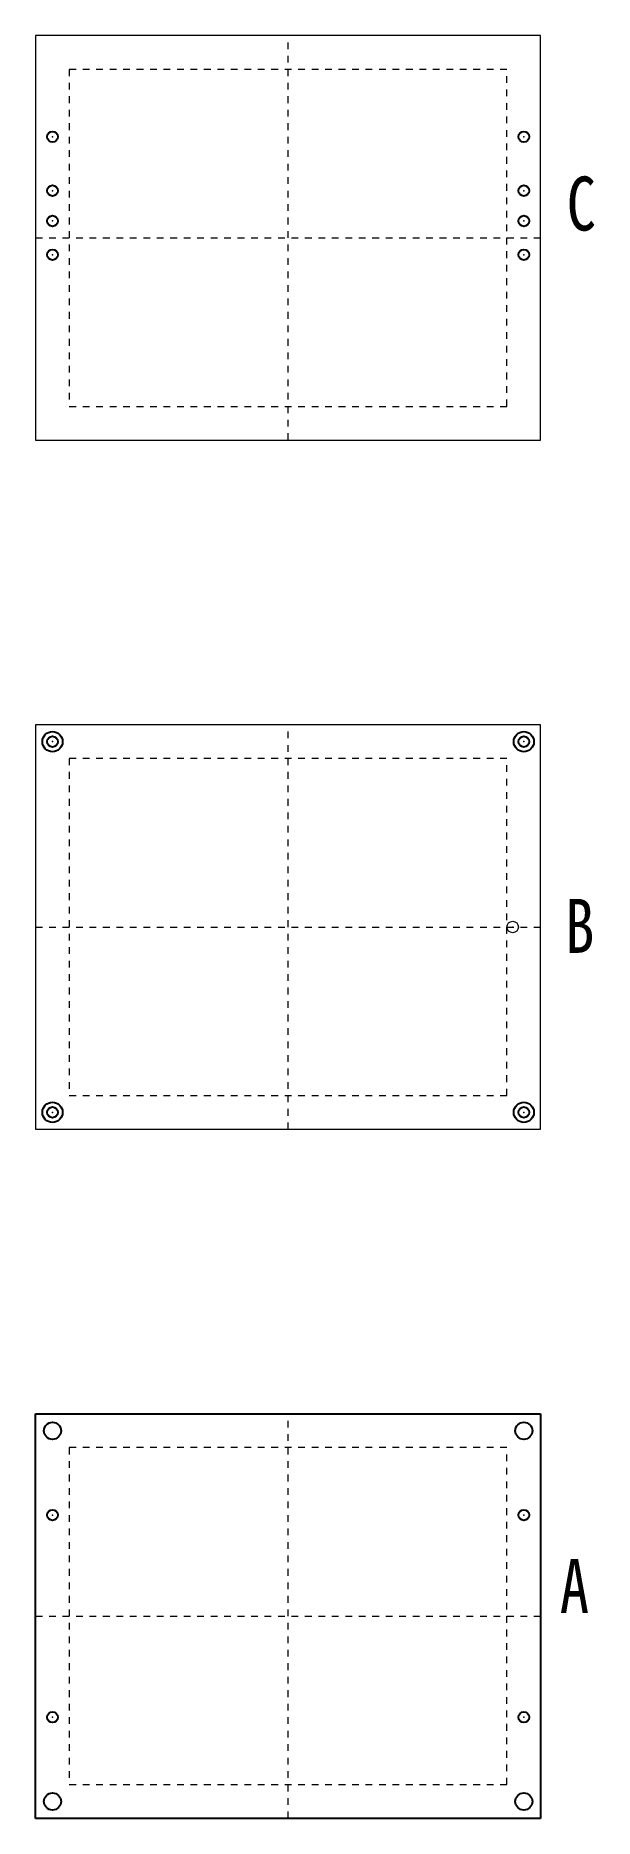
# Model space of a CAD drawing. Header units: millimetres. Extents: x 13 to 179, y 0 to 529.
import ezdxf

# ---------------------------------------------------------------- set-up
doc = ezdxf.new("R2010")
doc.units = ezdxf.units.MM
doc.header["$LTSCALE"] = 20
doc.linetypes.add('HIDDEN', pattern=[0.2, 0.1, -0.1])
doc.layers.get('0').update_dxf_attribs({"lineweight": 30})
doc.layers.add('02___PRT_ALL_AXES', color=7, linetype='Continuous')
for name, color, linetype, lineweight in [('中心线', 6, 'HIDDEN', 13), ('标注', 5, 'Continuous', 13), ('边框', 1, 'Continuous', 30)]:
    doc.layers.add(name, color=color, linetype=linetype, lineweight=lineweight)
doc.styles.get("Standard").update_dxf_attribs({"font": 'SimSun.ttf'})

# ---------------------------------------------------------------- blocks, each defined once
blk = doc.blocks.new('c')
at = {"color": 7, "linetype": 'Continuous'}
for p, q in [((16, 515), (16, 395)), ((166, 515), (16, 515)), ((166, 395), (166, 515)), ((16, 395), (166, 395))]:
    blk.add_line(p, q, dxfattribs=at)
at = {"layer": '02___PRT_ALL_AXES', "color": 7, "linetype": 'Continuous'}
for centre in [(21, 485), (161, 485), (21, 469), (161, 469), (21, 460), (161, 460), (21, 450), (161, 450)]:
    blk.add_circle(centre, 1.59, dxfattribs=at)
at = {"layer": '中心线'}
for p, q in [((91, 395), (91, 515)), ((16, 455), (166, 455))]:
    blk.add_line(p, q, dxfattribs=at)
at = {"layer": '中心线', "color": 3}
for p, q in [((156, 505), (26, 505)), ((26, 505), (26, 405)), ((156, 405), (156, 505)), ((26, 405), (156, 405))]:
    blk.add_line(p, q, dxfattribs=at)
at = {"layer": '标注', "color": 3}
for p in [(21, 485), (161, 485), (21, 469), (161, 469), (21, 460), (161, 460), (21, 450), (161, 450)]:
    blk.add_point(p, dxfattribs=at)
at = {"layer": '边框', "width": 0.8}
blk.add_text('C', height=16, dxfattribs=at).set_placement((173.72, 457.18))
blk = doc.blocks.new('b')
at = {"color": 7, "linetype": 'Continuous'}
for p, q in [((16, 332.5), (16, 212.5)), ((166, 332.5), (16, 332.5)), ((16, 332.5), (16, 212.5)), ((166, 332.5), (16, 332.5)), ((166, 212.5), (166, 332.5)), ((166, 212.5), (166, 332.5)), ((16, 212.5), (166, 212.5)), ((16, 212.5), (166, 212.5))]:
    blk.add_line(p, q, dxfattribs=at)
at = {"layer": '02___PRT_ALL_AXES', "color": 7, "linetype": 'Continuous'}
for centre, radius in [((21, 327.5), 3), ((21, 327.5), 1.59), ((161, 327.5), 3), ((161, 327.5), 1.59), ((21, 217.5), 3), ((21, 217.5), 1.59), ((161, 217.5), 3), ((161, 217.5), 1.59)]:
    blk.add_circle(centre, radius, dxfattribs=at)
at = {"layer": '中心线'}
for p, q in [((91, 212.5), (91, 332.5)), ((16, 272.5), (166, 272.5))]:
    blk.add_line(p, q, dxfattribs=at)
at = {"layer": '中心线', "color": 3}
for p, q in [((156, 322.5), (26, 322.5)), ((26, 322.5), (26, 222.5)), ((156, 222.5), (156, 322.5)), ((26, 222.5), (156, 222.5))]:
    blk.add_line(p, q, dxfattribs=at)
at = {"layer": '标注', "color": 3}
for p in [(21, 327.5), (161, 327.5), (21, 217.5), (161, 217.5)]:
    blk.add_point(p, dxfattribs=at)
at = {"layer": '边框', "width": 0.8}
blk.add_text('B', height=16, dxfattribs=at).set_placement((173.25, 264.83))
blk = doc.blocks.new('a')
at = {"layer": '02___PRT_ALL_AXES', "color": 7, "linetype": 'Continuous'}
for p, q in [((16, 0), (16, 120)), ((16, 120), (166, 120)), ((166, 120), (166, 0)), ((166, 0), (16, 0))]:
    blk.add_line(p, q, dxfattribs=at)
for centre, radius in [((21, 115), 2.55), ((161, 115), 2.55), ((21, 90), 1.59), ((161, 90), 1.59), ((21, 30), 1.59), ((161, 30), 1.59), ((21, 5), 2.55), ((161, 5), 2.55)]:
    blk.add_circle(centre, radius, dxfattribs=at)
at = {"layer": '中心线'}
for p, q in [((91, 0), (91, 120)), ((16, 60), (166, 60))]:
    blk.add_line(p, q, dxfattribs=at)
at = {"layer": '中心线', "color": 3}
for p, q in [((156, 110), (26, 110)), ((26, 110), (26, 10)), ((156, 10), (156, 110)), ((26, 10), (156, 10))]:
    blk.add_line(p, q, dxfattribs=at)
at = {"layer": '标注', "color": 3}
for p in [(21, 90), (161, 90), (21, 30), (161, 30)]:
    blk.add_point(p, dxfattribs=at)
at = {"layer": '边框', "width": 0.8}
blk.add_text('A', height=16, dxfattribs=at).set_placement((171.68, 60.97))
blk = doc.blocks.new('qwer')
at = {"layer": '标注', "color": 3}
blk.add_circle((23, 239.5), 1.7, dxfattribs=at)
blk.add_point((23, 239.5), dxfattribs=at)

msp = doc.modelspace()

# ---------------------------------------------------------------- block references
at = {"layer": '标注', "color": 3}
for name, p in [('c', (-3, 14)), ('b', (-3, -8)), ('qwer', (131.7, 25)), ('a', (-3, 0))]:
    msp.add_blockref(name, p, dxfattribs=at)

doc.saveas('drawing.dxf')
